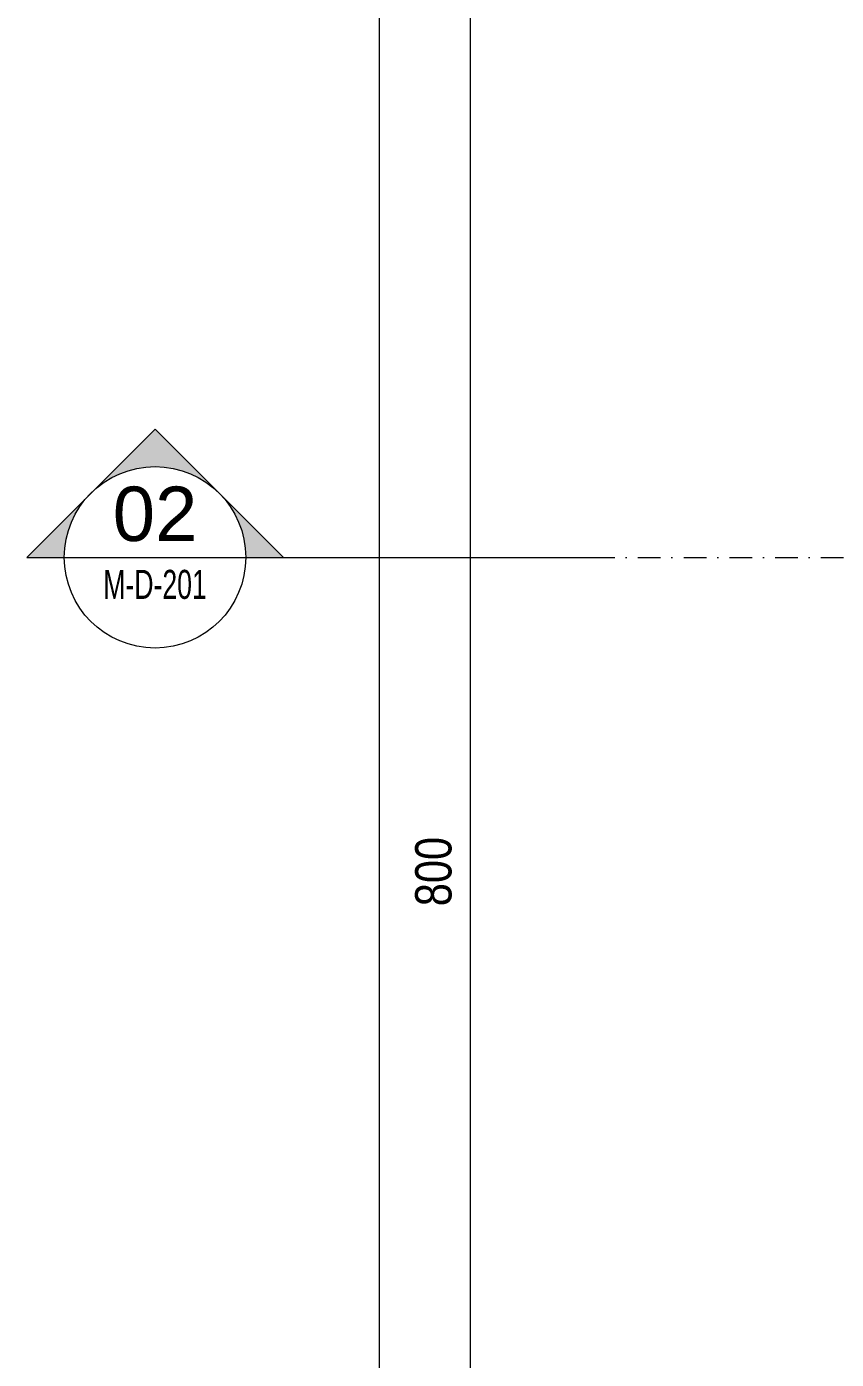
# Model space of a CAD drawing. Extents: x -1701 to 23780, y -363 to 7742.
# Drawn here: x 6755.3 to 6978.3, y 1450.5 to 1817.9 of the extents above; entities that cross this region are included whole.
import ezdxf
from ezdxf.enums import TextEntityAlignment as Align

# ---------------------------------------------------------------- set-up
doc = ezdxf.new("R2010")
doc.units = 0
doc.header["$LTSCALE"] = 25
doc.header["$MEASUREMENT"] = 0
doc.header["$PDMODE"] = 1
doc.linetypes.add('Audi$0$DASHDOT2', pattern=[0.5, 0.25, -0.125, 0, -0.125])
doc.layers.get('0').update_dxf_attribs({"color": 9, "lineweight": 9})
doc.layers.get('Defpoints').update_dxf_attribs({"color": 9, "lineweight": 9})
doc.layers.add('Audi$0$21', color=8, linetype='Continuous', lineweight=9)
doc.layers.add('Audi$0$25', color=8, linetype='Continuous', lineweight=9)
doc.styles.add('Audi$0$Arial', font='arial.ttf', dxfattribs={"height": 2.5})
doc.styles.add('Audi$0$MuuM_TEXT-STANDART', font='ARIALN.TTF')
doc.dimstyles.new('Audi$0$MuuM_DIM50', dxfattribs={"dimscale": 5, "dimtxt": 2, "dimasz": 1, "dimexe": 1, "dimexo": 1, "dimgap": 1, "dimtad": 1, "dimdec": 1, "dimrnd": 0.5, "dimdsep": 46, "dimtxsty": 'Audi$0$MuuM_TEXT-STANDART', "dimblk": 'Audi$0$_ArchTick', "dimcen": 0, "dimdle": 0.15, "dimclrd": 256, "dimclre": 256, "dimclrt": 256, "dimadec": 0, "dimazin": 0, "dimtfac": 5, "dimtdec": 1, "dimtix": 1, "dimtmove": 2, "dimatfit": 3, "dimldrblk": 'Audi$0$_Dot', "dimfxl": 3, "dimfxlon": 1, "dimtolj": 1, "dimlwd": -1, "dimlwe": -1, "dimarcsym": 0})

# ---------------------------------------------------------------- blocks, each defined once
blk = doc.blocks.new('Audi$0$_ArchTick')
at = {"color": 0, "linetype": 'ByBlock', "const_width": 0.15}
blk.add_lwpolyline([(-0.5, -0.5), (0.5, 0.5)], dxfattribs=at)
blk = doc.blocks.new('*D4840')
at = {"layer": 'Audi$0$25', "transparency": 16777216}
for p, q in [((6852.5, 344.25), (6852.5, 3585.75)), ((6837.5, 3585), (6857.5, 3585)), ((6837.5, 345), (6857.5, 345))]:
    blk.add_line(p, q, dxfattribs=at)
at = {"layer": 'Defpoints', "color": 0, "transparency": 16777216}
for p in [(6827.5, 3585), (6852.5, 3585), (6827.5, 345)]:
    blk.add_point(p, dxfattribs=at)
at = {"layer": 'Audi$0$25', "transparency": 16777216, "xscale": 5, "yscale": 5, "zscale": 5}
for p, rotation in [((6852.5, 3585), 90), ((6852.5, 345), 270)]:
    blk.add_blockref('Audi$0$_ArchTick', p, dxfattribs=dict(at, rotation=rotation))
at = {"layer": 'Audi$0$25', "transparency": 16777216, "insert": (6842.39, 1965), "char_height": 10, "attachment_point": 5, "rotation": 90, "style": 'Audi$0$MuuM_TEXT-STANDART'}
blk.add_mtext('\\A1;3240', dxfattribs=at)
blk = doc.blocks.new('Audi$0$_Dot')
at = {"color": 0, "linetype": 'ByBlock', "lineweight": -2}
blk.add_line((-0.5, 0), (-1, 0), dxfattribs=at)
at = {"color": 0, "linetype": 'ByBlock', "const_width": 0.5}
blk.add_lwpolyline([(-0.25, 0, 1), (0.25, 0, 1)], format="xyb", close=True, dxfattribs=at)
blk = doc.blocks.new('*D4844')
at = {"layer": 'Audi$0$25', "transparency": 16777216}
for p, q in [((6862.5, 1985), (6882.5, 1985)), ((6877.5, 1985.75), (6877.5, 1184.25)), ((6862.5, 1185), (6882.5, 1185))]:
    blk.add_line(p, q, dxfattribs=at)
at = {"layer": 'Defpoints', "color": 0, "transparency": 16777216}
for p in [(6827.5, 1985), (6827.5, 1185), (6877.5, 1185)]:
    blk.add_point(p, dxfattribs=at)
at = {"layer": 'Audi$0$25', "transparency": 16777216, "xscale": 5, "yscale": 5, "zscale": 5}
for p, rotation in [((6877.5, 1985), 90), ((6877.5, 1185), 270)]:
    blk.add_blockref('Audi$0$_ArchTick', p, dxfattribs=dict(at, rotation=rotation))
at = {"layer": 'Audi$0$25', "transparency": 16777216, "insert": (6867.39, 1585), "char_height": 10, "attachment_point": 5, "rotation": 90, "style": 'Audi$0$MuuM_TEXT-STANDART'}
blk.add_mtext('\\A1;800', dxfattribs=at)
blk = doc.blocks.new('Audi$0$0_buildingsection')
h = blk.add_hatch(color=256)
h.paths.add_polyline_path([(7.071, 0), (0, 7.071), (-7.071, 0)])
h.paths.add_polyline_path([(5, 0, 1), (-5, 0)], flags=16)
for points in [[(7.071, 0), (0, 7.071), (-7.071, 0), (25, 0)], [(7.071, 0), (0, 7.071), (-7.071, 0), (7.071, 0)]]:
    blk.add_lwpolyline(points)
blk.add_circle((0, 0), 5)
at = {"style": 'Audi$0$Arial'}
blk.add_attdef('KESITADI', text='', height=3, dxfattribs=at).set_placement((0, 0), align=Align.BOTTOM_CENTER)
blk.add_attdef('PAFTAADI', text='', height=2, dxfattribs=at).set_placement((0, -0.5), align=Align.TOP_CENTER)
blk = doc.blocks.new('Audi')
at = {"layer": 'Audi$0$21', "linetype": 'Audi$0$DASHDOT2'}
blk.add_lwpolyline([(6835.48, 1671.62), (10934.42, 1671.62)], dxfattribs=at)
at = {"layer": 'Audi$0$21'}
ref = blk.add_blockref('Audi$0$0_buildingsection', (6790.66, 1671.62), dxfattribs=dict(at, xscale=5, yscale=5, zscale=5))
ref.add_attrib('KESITADI', '02', dxfattribs={"layer": '0', "height": 15, "style": 'Audi$0$Arial'}).set_placement((6790.66, 1671.62), align=Align.BOTTOM_CENTER)
ref.add_attrib('PAFTAADI', 'M-D-201', dxfattribs={"layer": '0', "height": 8, "style": 'Audi$0$MuuM_TEXT-STANDART', "width": 0.8}).set_placement((6790.66, 1657.77), align=Align.BOTTOM_CENTER)
at = {"layer": 'Audi$0$25'}
for base, p1, p2, picture, middle in [((6852.5, 3585), (6827.5, 345), (6827.5, 3585), '*D4840', (6842.39, 1965)), ((6877.5, 1185), (6827.5, 1985), (6827.5, 1185), '*D4844', (6867.39, 1585))]:
    dim = blk.add_linear_dim(base=base, p1=p1, p2=p2, angle=90, dimstyle='Audi$0$MuuM_DIM50', dxfattribs=at)
    dim.commit()
    dim.dimension.update_dxf_attribs({"geometry": picture, "text_midpoint": middle})

msp = doc.modelspace()

# ---------------------------------------------------------------- block references
at = {"color": 6}
msp.add_blockref('Audi', (0, 0), dxfattribs=at)

doc.saveas('drawing.dxf')
